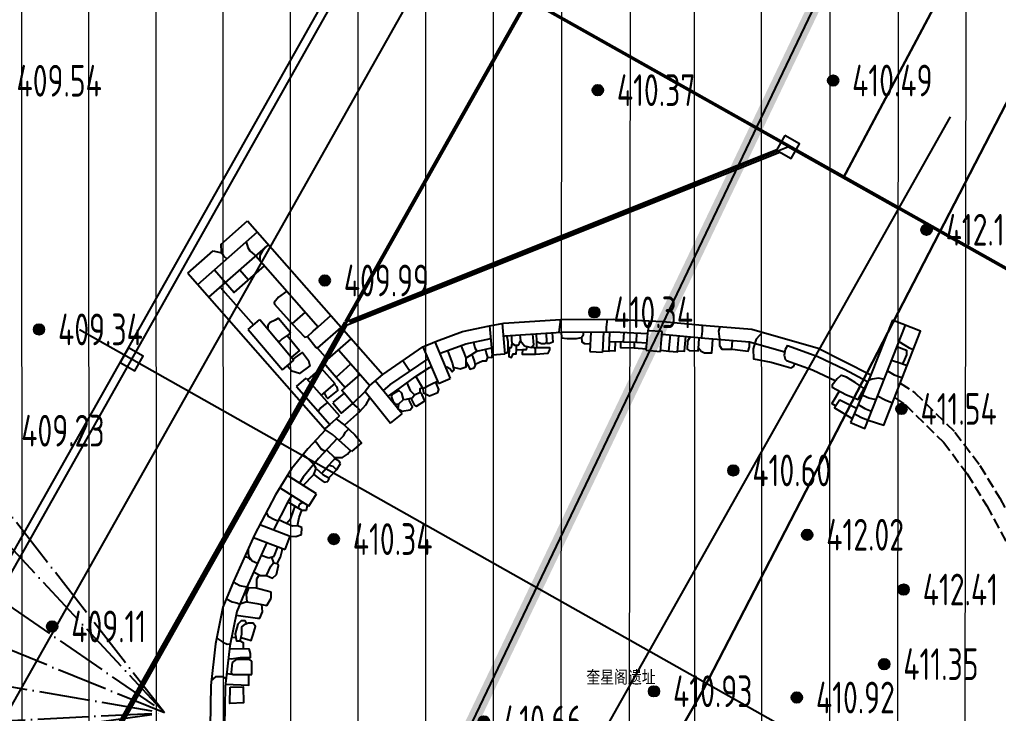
# Model space of a CAD drawing. Header units: millimetres. Extents: x 387826 to 388039216, y 3325062 to 3325368396.
# Drawn here: x 387602257 to 387625400, y 3324825455 to 3324841863 of the extents above; entities that cross this region are included whole.
import ezdxf
from ezdxf.enums import TextEntityAlignment as Align

# ---------------------------------------------------------------- set-up
doc = ezdxf.new("R2010")
doc.units = ezdxf.units.MM
doc.header["$LTSCALE"] = 1000
doc.header["$MEASUREMENT"] = 0
for name, pattern in [('000-Earth-MSCQ（不打印）$0$C2', [13.5, 10, -1.5, 0.5, -1.5]), ('000-古城墙保护(不打印)$0$DASH', [0.35, 0.25, -0.1]), ('ACAD_ISO04W100', [30, 24, -3, 0, -3]), ('DASH', [0.35, 0.25, -0.1])]:
    doc.linetypes.add(name, pattern=pattern)
for name, color, linetype in [('0 Plan-Green Hatch', 76, 'Continuous'), ('0-SITE', 7, 'Continuous'), ('0-非设计区域', 250, 'Continuous'), ('000-Earth-MSCQ（不打印）$0$0-SITE', 7, 'Continuous'), ('000-Earth-MSCQ（不打印）$0$GCD', 251, 'Continuous'), ('000-Earth-MSCQ（不打印）$0$RD-红线', 7, 'Continuous'), ('000-古城墙保护(不打印)$0$0-文物遗址', 8, 'Continuous'), ('000-古城墙保护(不打印)$0$PUB_TEXT', 2, 'Continuous'), ('0NT-Border', 21, 'DASH'), ('0NT-Center', 1, 'ACAD_ISO04W100')]:
    doc.layers.add(name, color=color, linetype=linetype)
for name, color, linetype, lineweight in [('000-Earth-MSCQ（不打印）$0$RD-中线', 1, '000-Earth-MSCQ（不打印）$0$C2', 0), ('000-古城墙保护(不打印)$0$0-中实线', 5, 'Continuous', 30), ('000-古城墙保护(不打印)$0$0-遗址公园', 8, 'Continuous', 5)]:
    doc.layers.add(name, color=color, linetype=linetype, lineweight=lineweight)
doc.styles.add('000-Earth-MSCQ（不打印）$0$HZ', font='gbenor.shx', dxfattribs={"width": 0.8, "bigfont": 'hztxt.shx'})
doc.styles.add('000-古城墙保护(不打印)$0$TITLE BLK_A1$0$A.10.15屋顶层平面图$0$Standard', font='AcadEref.ttf', dxfattribs={"width": 0.8})

# ---------------------------------------------------------------- blocks, each defined once
blk = doc.blocks.new('000-Earth-MSCQ（不打印）$0$gc200')
h = blk.add_hatch(color=256)
edge = h.paths.add_edge_path()
edge.add_arc((0, -5.551115123125783e-17), 0.2500000000000001, 0, 360)
blk.add_circle((0, -5.551115123125783e-17), 0.2500000000000001)
blk = doc.blocks.new('000-古城墙保护(不打印)')
at = {"layer": '000-古城墙保护(不打印)$0$0-遗址公园', "ltscale": 10}
h = blk.add_hatch(dxfattribs=at)
h.set_pattern_fill('ANSI31', color=256, scale=1000, angle=45)
h.set_pattern_definition([(90, (0, 0), (-1587.5, 3.410605131648481e-13), [])])
h.paths.add_polyline_path([(387757359.0947723, 3325075809.713597), (387738724.4244739, 3325053061.984234), (387736658.1743807, 3325052379.78923), (387732792.6573083, 3325048405.001884), (387731947.0142126, 3325045521.987648), (387727149.4825557, 3325038560.592924), (387719871.0797174, 3325030254.454775), (387713118.2314355, 3325024325.69877), (387708971.7085958, 3325021538.001345), (387707653.8317035, 3325021090.344965), (387703723.9723286, 3325018966.972815), (387699100.568572, 3325013213.602733), (387687666.4612417, 3324991573.488757), (387692670.727551, 3324988471.826824), (387679274.3591145, 3324966056.084505), (387674562.7421811, 3324955273.126987), (387666293.4541245, 3324933025.957672), (387659029.9602896, 3324926312.71594), (387654773.5217602, 3324915935.552797), (387653675.5063087, 3324913098.933503), (387637326.4545517, 3324880090.8987), (387635096.1587876, 3324877614.537973), (387623173.1089031, 3324853940.873659), (387618974.5280727, 3324854570.405108), (387618467.4666205, 3324854646.433447), (387616794.0523977, 3324854897.343677), (387614410.7432887, 3324846804.212917), (387608979.9761084, 3324853035.612696), (387591571.0079994, 3324839024.665925), (387597082.2925069, 3324832681.257929), (387596624.9883792, 3324831149.830627), (387596217.2465154, 3324828960.946196), (387596137.9493979, 3324826850.101176), (387592355.8457829, 3324826109.515459), (387589540.6215926, 3324824522.451866), (387587163.8655038, 3324822803.372842), (387586055.6074455, 3324821918.786967), (387585231.4443963, 3324821255.000857), (387584550.0445382, 3324820637.821306), (387583346.0658892, 3324819564.06669), (387582101.748941, 3324818264.712243), (387581660.7870961, 3324817834.250378), (387580072.9664811, 3324816151.399981), (387578832.7454951, 3324814781.869411), (387574234.0934268, 3324808493.876336), (387581064.1902614, 3324795503.282484), (387625164.6542816, 3324801283.597979), (387647357.6289114, 3324804778.450835), (387650612.9223155, 3324805405.261792), (387669114.9930122, 3324840920.415754), (387680400.2783, 3324864357.77844), (387687151.7701302, 3324878135.082248), (387696416.7806178, 3324893470.850236), (387704777.6824126, 3324910959.142838), (387717019.7699698, 3324940445.653564), (387740572.7504223, 3324978958.777964), (387755268.3394005, 3325000951.822409), (387771548.7019364, 3325023669.528487), (387793342.0856335, 3325051694.76609), (387797120.7662015, 3325056480.602365), (387804700.2713755, 3325067831.608256), (387805755.9865897, 3325069417.217034), (387833928.9732663, 3325110050.599823), (387835462.2759447, 3325113721.162718), (387834644.166247, 3325114126.806136), (387838641.1926514, 3325123620.01257), (387831833.5364649, 3325125881.193801), (387835204.3103971, 3325131614.601018), (387828520.3367395, 3325134527.940866), (387822745.7363685, 3325138082.078876), (387820720.6784263, 3325136746.002098), (387818437.9572816, 3325135239.926322), (387814960.6972696, 3325132945.727099), (387810414.9791779, 3325129946.589023), (387806089.169805, 3325135647.314827), (387803914.3516228, 3325131741.76694), (387790508.0000313, 3325108476.776886), (387782804.3222916, 3325111884.500767), (387777519.6903973, 3325113033.773239), (387770432.0206335, 3325107829.881072), (387767032.2047279, 3325098401.675082), (387768071.4313482, 3325098008.812484), (387766664.4412394, 3325095979.536411), (387763567.2492012, 3325091306.558766), (387765030.6402054, 3325091176.180011)])
at = {"layer": '000-古城墙保护(不打印)$0$0-中实线', "color": 6}
for points in [[(387621732.3398163, 3324838115.808904), (387632817.6335025, 3324858992.46334), (387643919.1853468, 3324882045.975648), (387651510.7811769, 3324897536.112022), (387660675.307933, 3324912704.235959), (387667734.1259209, 3324927467.530779), (387680774.0871244, 3324958872.398838), (387694408.9422631, 3324981165.774366)], [(387610979.4179704, 3324813001.520663), (387610979.4179703, 3324813001.520663), (387618415.8122669, 3324826015.207075), (387634911.6788427, 3324857947.64234), (387646023.9621421, 3324881023.439616), (387653566.7601138, 3324896414.00727), (387662737.161534, 3324911591.854309), (387669871.6986505, 3324926513.513295), (387682865.3516809, 3324957806.85479), (387696387.8629743, 3324979916.544939)]]:
    blk.add_lwpolyline(points, dxfattribs=at)
at = {"layer": '000-古城墙保护(不打印)$0$0-中实线', "color": 6, "lineweight": 5, "ltscale": 10}
blk.add_lwpolyline([(387610979.4179695, 3324813001.520662), (387610979.4179694, 3324813001.520662), (387618415.8122661, 3324826015.207074), (387634911.6788418, 3324857947.642339), (387639016.3512242, 3324866471.416008)], dxfattribs=at)
at = {"layer": '000-古城墙保护(不打印)$0$0-文物遗址'}
for p, q in [((387594100.4085586, 3324814668.470251), (387612030.4898793, 3324846460.95653)), ((387595450.5004416, 3324813907.055839), (387613380.5817623, 3324845699.542118)), ((387642717.4110801, 3324826284.208258, -26.81972031078621), (387609539.4129365, 3324844995.679879)), ((387594284.5364934, 3324815402.091288), (387610647.8461177, 3324844416.477078)), ((387597584.5166441, 3324812703.529832), (387615514.5979648, 3324844496.016111)), ((387609960.390816, 3324834729.074655), (387615479.756884, 3324844515.665515)), ((387638168.7476243, 3324828895.451244), (387614313.9229869, 3324842348.911249)), ((387606338.3382086, 3324807766.61703), (387624268.4195293, 3324839559.10331)), ((387609948.7057698, 3324834708.35547, -3.036786534515521), (387620162.6084046, 3324838788.59619, -0.07167558248397565)), ((387610054.8569481, 3324834707.687063, -3.010278459066035), (387620424.347865, 3324838850.082052)), ((387623040.3317676, 3324837381.535756), (387620424.347865, 3324838850.082052)), ((387610004.5476608, 3324834644.515969, -3.029191086833338), (387620233.3222701, 3324838730.697732, -0.05976277873952185)), ((387607012.8334648, 3324836544.670617), (387607647.5611331, 3324837102.866127)), ((387607647.5611336, 3324837102.866127), (387610842.025079, 3324833470.420841)), ((387606468.4897673, 3324835599.870805), (387607878.6957456, 3324836840.041488)), ((387606732.6436097, 3324835299.499789), (387608142.8495881, 3324836539.670472)), ((387606237.3551547, 3324835862.695444), (387606837.3741791, 3324836390.367298)), ((387607842.4785725, 3324836275.51663), (387609315.8570387, 3324834600.128596)), ((387606237.3551547, 3324835862.695444), (387609493.3509056, 3324832160.281949)), ((387607466.4297749, 3324835944.809838), (387607672.2998435, 3324835710.713673)), ((387607002.9775245, 3324835537.238246), (387607789.5524275, 3324834642.818918)), ((387603927.2638376, 3324824031.515439), (387609948.7057698, 3324834708.35547, -3.024438225880566)), ((387604013.8821722, 3324824022.246781), (387610004.5476608, 3324834644.515969)), ((387607661.638355, 3324834534.622537), (387607936.4983169, 3324834767.1134)), ((387607936.4983169, 3324834767.1134), (387608744.3557264, 3324833812.03218)), ((387608380.4949009, 3324834799.644208), (387608663.3628837, 3324834465.226408)), ((387622893.9280297, 3324834755.820353), (387622386.8740699, 3324833465.330667)), ((387628904.3752998, 3324820297.537587), (387603675.0776262, 3324834526.162394)), ((387607661.638355, 3324834534.622537), (387608469.4957644, 3324833579.541317)), ((387617453.6930558, 3324834486.238708), (387617113.6942345, 3324834501.261396)), ((387609797.7013118, 3324834052.220407), (387610541.6540629, 3324833206.266998)), ((387613730.8749539, 3324833951.852505), (387613432.0812971, 3324833924.975924)), ((387615740.5814626, 3324834014.752771), (387616040.2630751, 3324834000.934986)), ((387617073.0066964, 3324834041.321756), (387617411.6840913, 3324834011.361413)), ((387610541.6540629, 3324833206.266998), (387610842.0249531, 3324833470.420983)), ((387608803.6605904, 3324833187.768322), (387609028.9845425, 3324833385.831738)), ((387611011.660855, 3324833222.9866), (387610850.3482882, 3324833092.27336)), ((387612158.6625401, 3324833258.136726), (387612435.2134025, 3324833374.410631)), ((387622301.8972494, 3324833307.028441), (387622227.5468361, 3324833137.134748)), ((387609592.5090377, 3324832290.346404), (387609817.8329903, 3324832488.409819)), ((387609514.3292591, 3324831684.726552), (387609703.2996489, 3324831503.630435)), ((387609889.6836459, 3324831503.630435), (387610006.4760749, 3324831586.894225)), ((387610006.4760749, 3324831586.894225), (387610080.3869039, 3324831668.794591)), ((387609271.5431802, 3324831245.743684), (387609210.4481212, 3324831340.717354)), ((387609569.333451, 3324831323.569854), (387609660.8884861, 3324831425.067688)), ((387609660.8884861, 3324831425.067688), (387609707.6854932, 3324831476.946812)), ((387609703.2996489, 3324831503.630435), (387609889.6836459, 3324831503.630435)), ((387609709.6110994, 3324831475.86145), (387609703.2996489, 3324831503.630435)), ((387609810.0326421, 3324831419.259142), (387609709.6110994, 3324831475.86145)), ((387609758.3997242, 3324831221.106048), (387609845.1434585, 3324831361.464232)), ((387609845.1434585, 3324831361.464232), (387609810.0326421, 3324831419.259142)), ((387608958.4263646, 3324830845.577217), (387609211.7770244, 3324831101.561036)), ((387609211.7770244, 3324831101.561036), (387609271.5431802, 3324831245.743684)), ((387609211.7770244, 3324831101.561036), (387609349.2247807, 3324831001.387468)), ((387609271.5431802, 3324831245.743684), (387609427.9576899, 3324831101.389607)), ((387609395.7394258, 3324831131.123663), (387609569.333451, 3324831323.569854)), ((387609427.9576899, 3324831101.389607), (387609572.5269796, 3324831027.082043)), ((387609569.333451, 3324831323.569854), (387609659.4471323, 3324831305.177649)), ((387609572.5269796, 3324831027.082043), (387609758.3997242, 3324831221.106048)), ((387609659.4471323, 3324831305.177649), (387609723.5013296, 3324831239.85591)), ((387609723.5013296, 3324831239.85591), (387609750.2398211, 3324831212.588301)), ((387609349.2247807, 3324831001.387468), (387609460.0274221, 3324830920.633179)), ((387609460.0274221, 3324830920.633179), (387609546.6547152, 3324830938.415165)), ((387609546.6547152, 3324830938.415165), (387609588.1115748, 3324831019.071674)), ((387609588.1115748, 3324831019.071674), (387609572.5269796, 3324831027.082043)), ((387609097.5350553, 3324830357.249704), (387609278.0202467, 3324830645.390461)), ((387608600.2864434, 3324830456.586341), (387608798.1484224, 3324830337.938612)), ((387608849.0060269, 3324830307.441903), (387608875.9092314, 3324830403.116056)), ((387608875.9092314, 3324830403.116056), (387608954.1616923, 3324830447.055705)), ((387608670.6808936, 3324830063.03232), (387608732.8484966, 3324830245.970191)), ((387608732.8484966, 3324830245.970191), (387608769.865483, 3324830354.898447)), ((387608798.1484224, 3324830337.938612), (387608926.5628874, 3324830260.935013)), ((387608870.9947254, 3324830085.40315), (387608926.5628874, 3324830260.935013)), ((387608926.5628874, 3324830260.935013), (387609041.303066, 3324830260.935013)), ((387609041.303066, 3324830260.935013), (387609060.5566513, 3324830380.412184)), ((387608569.1144325, 3324829948.23058), (387608381.2761871, 3324830034.874729)), ((387608569.1144325, 3324829948.23058), (387608670.6808936, 3324830063.03232)), ((387608707.9519326, 3324829884.189005), (387608569.1144325, 3324829948.23058)), ((387608829.7020723, 3324829892.727142), (387608870.9947254, 3324830085.40315)), ((387607938.2134697, 3324829919.446967), (387608655.6241428, 3324829649.760855)), ((387608829.7020723, 3324829892.727142), (387608707.9519326, 3324829884.189005)), ((387608932.2262318, 3324829852.167602), (387608829.7020723, 3324829892.727142)), ((387608923.682552, 3324829687.794597), (387608932.2262318, 3324829852.167602)), ((387607783.8234937, 3324829614.254997), (387608535.9866449, 3324829331.504875)), ((387608535.9866449, 3324829331.504875), (387608655.6241428, 3324829649.760855)), ((387608655.6241428, 3324829649.760855), (387608789.1186921, 3324829636.560844)), ((387608789.1186921, 3324829636.560844), (387608923.682552, 3324829687.794597)), ((387608274.9425346, 3324829172.689544), (387608359.5732238, 3324829397.821493)), ((387608424.9015796, 3324829152.010801), (387608467.2527415, 3324829310.3986)), ((387608467.2527415, 3324829310.3986), (387608467.2527415, 3324829357.343045)), ((387607969.5449631, 3324829200.276282), (387608153.3004062, 3324829134.480673)), ((387608153.3004062, 3324829134.480673), (387608274.9425346, 3324829172.689544)), ((387608198.2258331, 3324828940.164376), (387608257.230909, 3324829016.341484)), ((387608214.1214702, 3324829153.585108), (387608257.230909, 3324829016.341484)), ((387608257.230909, 3324829016.341484), (387608347.0291588, 3324829003.181078)), ((387608347.0291588, 3324829003.181078), (387608424.9015796, 3324829152.010801)), ((387607788.0781133, 3324828799.703403), (387607950.6967384, 3324828719.048467)), ((387608097.4622547, 3324828719.048467), (387608198.2258331, 3324828940.164376)), ((387607950.6967384, 3324828719.048467), (387608097.4622547, 3324828719.048467)), ((387607666.321449, 3324828427.22623), (387607611.8010337, 3324828267.64953)), ((387607849.3571011, 3324828419.44164), (387607666.321449, 3324828427.22623)), ((387608205.6894018, 3324828322.139195), (387607849.3571011, 3324828419.44164)), ((387608205.6894018, 3324828183.968885), (387608205.6894018, 3324828322.139195)), ((387607611.8010337, 3324828267.64953), (387607629.3240387, 3324828096.397178)), ((387607629.3240387, 3324828096.397178), (387607862.9845044, 3324828053.584399)), ((387608105.7228519, 3324828009.108311), (387608205.6894018, 3324828183.968885)), ((387607862.9845044, 3324828053.584399), (387608105.7228519, 3324828009.108311)), ((387607375.3286783, 3324826732.674358), (387607286.2195002, 3324826655.490738)), ((387607696.1217181, 3324826726.737251), (387607375.3286783, 3324826732.674358)), ((387607749.5872251, 3324826689.135164), (387607696.1217181, 3324826726.737251)), ((387607286.2195002, 3324826655.490738), (387607256.5164406, 3324826425.91809)), ((387607749.5872251, 3324826378.420003), (387607749.5872251, 3324826689.135164)), ((387607256.5164406, 3324826425.91809), (387607294.1403162, 3324826378.420003)), ((387607294.1403162, 3324826378.420003), (387607749.5872251, 3324826378.420003))]:
    blk.add_line(p, q, dxfattribs=at)
at = {"layer": '000-古城墙保护(不打印)$0$0-文物遗址', "elevation": -20.09712112568839}
blk.add_lwpolyline([(387620351.3930088, 3324839123.337111), (387620154.8989669, 3324838774.926302), (387620503.3097754, 3324838578.432261), (387620699.8038173, 3324838926.843069)], close=True, dxfattribs=at)
at = {"layer": '000-古城墙保护(不打印)$0$0-文物遗址'}
for points in [[(387607012.8334648, 3324836544.670617), (387607024.793883, 3324836369.87146), (387607080.8465554, 3324836277.971758), (387607156.049257, 3324836204.527951), (387607156.049257, 3324836204.527951)], [(387607615.0900928, 3324836608.220032), (387607656.3956997, 3324836470.71876), (387607698.900665, 3324836394.438101), (387607763.0950009, 3324836335.525481), (387607842.4785725, 3324836275.51663)], [(387608073.1827967, 3324836478.40374), (387607989.5250761, 3324836375.07627), (387607938.4984476, 3324836282.705273), (387607938.4984476, 3324836206.691741), (387607938.4984476, 3324836166.331819)], [(387606837.3741786, 3324836390.367298), (387607002.9912049, 3324836355.198327), (387607040.991017, 3324836343.31587)], [(387607125.6471331, 3324835645.116993), (387607331.5172016, 3324835411.020828), (387608048.3486411, 3324836041.420464)], [(387606861.4932906, 3324835945.488009), (387607125.6471331, 3324835645.116993)], [(387608576.0046641, 3324835441.419442), (387608374.6816937, 3324835295.263147), (387608276.3208448, 3324835171.089634), (387608287.2430426, 3324835133.2285), (387608704.5038754, 3324834667.633748), (387608999.7696325, 3324834349.331808), (387609066.7450182, 3324834367.377318), (387609198.9012601, 3324834497.274736), (387609315.8570392, 3324834600.128596)], [(387608704.5038754, 3324834667.633748), (387609015.7652666, 3324834941.364861)], [(387609315.8570387, 3324834600.128596), (387609616.2280552, 3324834864.282439)], [(387608380.4949009, 3324834799.644208), (387608296.4646656, 3324834757.178998), (387608180.9886457, 3324834698.822463), (387608127.3702561, 3324834631.087326), (387608123.2879378, 3324834576.418152), (387608121.2202136, 3324834548.727813)], [(387609066.7450182, 3324834367.377318), (387609260.897063, 3324834117.715581), (387609303.3738419, 3324834093.13835), (387609862.2009994, 3324834584.585038)], [(387610842.025079, 3324833470.420841), (387611794.7802622, 3324834123.610005), (387612113.8451244, 3324834259.226151), (387612728.9360763, 3324834485.362824), (387613369.7552778, 3324834617.86982), (387613702.7067706, 3324834681.566071), (387615049.0546386, 3324834770.089886), (387616299.3446128, 3324834776.191021), (387617467.7333514, 3324834724.566312), (387618487.3799703, 3324834628.129644), (387619569.5614306, 3324834540.842829), (387621139.9171702, 3324834089.232998), (387622386.8740699, 3324833465.330667)], [(387613369.7552778, 3324834617.86982), (387613432.0812971, 3324833924.975924)], [(387613665.8708736, 3324834674.519073), (387613730.8749539, 3324833951.852505)], [(387615049.0546386, 3324834770.089886), (387615025.4110033, 3324834593.112554), (387615008.5330583, 3324834466.777767)], [(387616153.1102445, 3324834775.47743), (387616124.2153751, 3324834591.695492), (387616124.642678, 3324834504.129368), (387616124.7831852, 3324834475.335629)], [(387617153.0279562, 3324834738.471423), (387617118.3821699, 3324834592.391074), (387617115.0156614, 3324834516.199051)], [(387618399.1732337, 3324834636.472107), (387618394.544409, 3324834496.500757), (387618382.1447317, 3324834367.265706), (387618379.2425968, 3324834337.01834)], [(387618810.9793608, 3324834602.028698), (387618782.9812166, 3324834493.563037), (387618806.5883796, 3324834301.408587)], [(387621900.1750738, 3324832335.98714), (387622239.3162014, 3324832189.831748), (387623200.2440464, 3324834635.463909)], [(387622318.1850707, 3324832390.558831), (387622689.0451238, 3324832272.860674), (387623561.5674192, 3324834493.494198), (387622893.9280297, 3324834755.820353)], [(387608663.3628837, 3324834465.226408), (387608632.7321183, 3324834421.30948), (387608562.4386165, 3324834378.400749), (387608465.1738626, 3324834313.506306), (387608408.6227166, 3324834259.08173), (387608370.8396246, 3324834253.617799)], [(387608585.2436563, 3324834392.321457), (387608875.8719808, 3324834036.478602), (387608688.5381734, 3324833878.021917)], [(387613692.8805506, 3324834374.245761), (387613740.8782856, 3324834383.428107), (387615059.6377766, 3324834470.137958), (387616293.4518091, 3324834476.158694), (387617111.6491525, 3324834440.007028)], [(387613780.849219, 3324834366.343198), (387613797.6809523, 3324834250.996339), (387613804.5612609, 3324834141.938078), (387613804.5612609, 3324834011.266232), (387613779.0022284, 3324833974.913479), (387613729.2035362, 3324833970.434071)], [(387613888.4060432, 3324834393.128216), (387613884.8171269, 3324834268.953188), (387613903.5318543, 3324834200.364437), (387613965.9226801, 3324834159.835729), (387614047.0282337, 3324834159.835729), (387614075.4747636, 3324834207.9554), (387614097.6170442, 3324834263.648765)], [(387614081.1111733, 3324834405.798784), (387614097.6170442, 3324834263.648765), (387614198.4418284, 3324834145.679911), (387614350.9031317, 3324834108.815337), (387614412.3830635, 3324834175.171816), (387614395.8583772, 3324834426.49375)], [(387614438.9718024, 3324834084.511309), (387614482.713566, 3324834112.779946), (387614489.0889642, 3324834259.552976), (387614477.7583591, 3324834431.878762)], [(387614706.9242193, 3324834446.946663), (387614716.5063869, 3324834235.176799), (387614676.4018566, 3324834195.095779), (387614594.450216, 3324834195.095779), (387614536.6858661, 3324834214.797748), (387614511.5696799, 3324834239.901572), (387614489.0889642, 3324834259.552976)], [(387614852.0938455, 3324834456.491722), (387614865.1548974, 3324834237.590367), (387614782.1627495, 3324834205.82549), (387614722.155369, 3324834199.974714), (387614716.5063869, 3324834235.176799)], [(387615059.6377766, 3324834470.137958), (387615068.2309715, 3324834339.445108), (387615206.5456592, 3324834319.310065), (387615424.0440604, 3324834319.310065), (387615541.4917571, 3324834344.307825), (387615587.2164666, 3324834412.857111), (387615587.2164666, 3324834472.712423)], [(387615541.4917571, 3324834344.307825), (387615552.3144719, 3324834243.278347), (387615616.6891024, 3324834203.960741), (387615749.0241649, 3324834197.859006)], [(387615761.7364332, 3324834473.564042), (387615740.5814626, 3324834014.752771)], [(387616062.1227447, 3324834475.02986), (387616040.2630751, 3324834000.934986)], [(387616041.408107, 3324834025.768572), (387616193.48651, 3324834023.290908), (387616216.3996975, 3324834475.782697)], [(387616204.9431035, 3324834249.536802), (387616539.5001475, 3324834242.868892), (387616549.3084461, 3324834464.853788)], [(387616544.882024, 3324834242.761628), (387616839.0618593, 3324834236.898458), (387616848.5497581, 3324834451.631951)], [(387617073.0066964, 3324834041.321756), (387617115.0156614, 3324834516.199051)], [(387617411.6840913, 3324834011.361413), (387617453.6930558, 3324834486.238708)], [(387617414.4782936, 3324834042.947604), (387617607.1613118, 3324834022.22287), (387617643.5153529, 3324834406.602334)], [(387617448.2816588, 3324834425.067248), (387618461.1954057, 3324834329.267365), (387619515.5082251, 3324834244.228384), (387620346.7679555, 3324834005.171044)], [(387617607.1613118, 3324834022.22287), (387617811.1223194, 3324834007.185243), (387617847.0777113, 3324834387.349707)], [(387617812.9926111, 3324834026.96026), (387617977.7834842, 3324834020.139827), (387618011.046931, 3324834371.841741)], [(387618113.7964169, 3324834362.123847), (387618051.5550825, 3324834255.254925), (387618043.9186961, 3324834068.469158), (387618084.2968547, 3324834038.203973), (387618304.6899545, 3324834026.433357), (387618312.9999124, 3324834182.02907), (387618328.1159016, 3324834341.853827)], [(387619820.6116702, 3324834468.644694), (387619670.5050275, 3324834309.042842), (387619641.4494559, 3324834208.009649)], [(387609303.3738419, 3324834093.13835), (387609538.1141827, 3324833823.932942), (387610098.0723283, 3324834316.374249)], [(387611794.7802622, 3324834123.610005), (387612158.6625401, 3324833258.136726)], [(387612071.331124, 3324834239.88391), (387612435.2134025, 3324833374.410631)], [(387612187.1521994, 3324833964.410076), (387612224.3490464, 3324833980.22032), (387612811.5239512, 3324834196.093727), (387613396.8080584, 3324834317.117314)], [(387612507.6482846, 3324833645.243112), (387612507.6482846, 3324833645.243112), (387612671.6685778, 3324833600.470002), (387612816.2666709, 3324833653.858329), (387612813.4691827, 3324833863.606911), (387612756.8821542, 3324834002.636832), (387612695.5036103, 3324834153.439134)], [(387612986.2993085, 3324834232.233339), (387613017.6174089, 3324834100.05274), (387613069.7075741, 3324834019.595942), (387613278.0682341, 3324834066.923833), (387613416.4849531, 3324834098.364372)], [(387613804.5612609, 3324834121.20137), (387613852.7810275, 3324834098.284188), (387613891.362601, 3324834118.058922), (387613903.5318543, 3324834200.364437)], [(387613828.6711442, 3324834109.742779), (387613825.393006, 3324833898.986591), (387613890.4265043, 3324833870.450493), (387613912.3222391, 3324833920.350666), (387613927.4597475, 3324833954.848905), (387613996.7022507, 3324833954.848905), (387614009.3935577, 3324834052.758148), (387614006.4754569, 3324834159.835729)], [(387614009.3935577, 3324834052.758148), (387614148.7747132, 3324834058.61139), (387614240.6520702, 3324834062.469734), (387614257.3291094, 3324834131.441186)], [(387614148.7747132, 3324834058.61139), (387614139.7953884, 3324833951.958064), (387614454.6658189, 3324833951.958064), (387614454.6658189, 3324834060.227013), (387614423.277786, 3324834108.795605), (387614350.9031317, 3324834108.815337)], [(387616338.3160288, 3324834246.878605), (387616332.9432732, 3324834023.284742), (387616193.8428766, 3324834030.32848)], [(387616785.2900297, 3324834088.880791), (387616468.878874, 3324834097.011422), (387616468.878874, 3324834244.276413)], [(387616791.5502874, 3324834237.84539), (387616785.8555209, 3324834102.336812), (387617076.1326467, 3324834076.658091)], [(387616844.2679307, 3324834236.794698), (387617088.3883716, 3324834215.199125)], [(387618308.8449332, 3324834104.231214), (387618370.0546862, 3324834021.448358), (387618451.4950745, 3324833980.753154), (387618626.2426731, 3324833980.753154), (387618638.1202962, 3324834177.446021), (387618649.1431929, 3324834314.107833)], [(387618806.5883796, 3324834301.408587), (387618803.4277222, 3324834157.31363), (387618860.5548059, 3324834064.876554), (387619097.217981, 3324834064.876554), (387619114.2943732, 3324834276.589573)], [(387619114.2943732, 3324834064.876554), (387619290.593898, 3324834046.274689), (387619481.6043712, 3324834022.812388), (387619516.8195984, 3324834120.928811)], [(387619516.8195984, 3324834120.928811), (387619514.8033912, 3324834188.217664), (387619515.5082251, 3324834244.228384)], [(387619641.4494559, 3324834208.009649), (387619602.787841, 3324834073.573936), (387619610.4508421, 3324833840.571332), (387620029.7788312, 3324833758.681438), (387620328.9624459, 3324833677.115903), (387620493.2545668, 3324833631.30127), (387620562.5185005, 3324833668.300274), (387620584.7741258, 3324833731.394158)], [(387620410.7736718, 3324834153.302938), (387620358.1902563, 3324834060.346643), (387620331.1118671, 3324833929.544068), (387620358.1902563, 3324833834.824153), (387620392.2969982, 3324833799.288199)], [(387620410.7736718, 3324834153.302938), (387621133.6777274, 3324833898.307043), (387621763.9982483, 3324833596.155918), (387622301.8972494, 3324833307.028441)], [(387623002.0875861, 3324834131.141119), (387623228.3230669, 3324834044.709631), (387623228.3230669, 3324833937.073365), (387623178.7819645, 3324833822.979539), (387623136.0177891, 3324833724.493068)], [(387623048.5223905, 3324834249.321117), (387623185.0826136, 3324834164.254643), (387623293.2055809, 3324834096.902384), (387623390.6902124, 3324834058.599119)], [(387608727.7338077, 3324833831.683275), (387608945.9112412, 3324833991.693759), (387609087.8094656, 3324833798.212748), (387609117.2024834, 3324833671.393391), (387608872.2368528, 3324833492.836202), (387608693.5756518, 3324833546.219596), (387608583.6890365, 3324833676.131931)], [(387612376.1830871, 3324834036.04173), (387612491.8552582, 3324833718.214396), (387612523.4413111, 3324833572.271828), (387612486.8327405, 3324833529.829038), (387612428.2583076, 3324833605.932288), (387612362.3607203, 3324833641.056674), (387612329.0009901, 3324833627.030806)], [(387612813.4691827, 3324833863.606911), (387612937.1131174, 3324833932.039034), (387613070.4882528, 3324834018.390131)], [(387612814.8679268, 3324833758.73262), (387612869.6961738, 3324833664.224217), (387612902.4595482, 3324833597.248621), (387613002.2366254, 3324833629.992739), (387613034.9963991, 3324833682.084869), (387613014.150252, 3324833796.688047), (387612981.3868777, 3324833878.547109), (387612943.9068753, 3324833936.437518)], [(387613028.8092758, 3324833716.099018), (387613198.1292006, 3324833791.705515), (387613293.8378584, 3324833794.695035), (387613328.2358014, 3324833878.392946), (387613290.8495504, 3324834000.952144), (387613271.2009508, 3324834065.36397)], [(387613328.2358014, 3324833878.392946), (387613421.3521916, 3324833873.464679), (387613433.7698709, 3324833881.191304), (387613432.0812971, 3324833924.975924)], [(387614454.6658189, 3324833951.958064), (387614754.6883199, 3324833970.918819), (387614790.6272218, 3324834049.286408), (387614790.6272218, 3324834096.632799), (387614557.0243613, 3324834096.632799), (387614460.8426844, 3324834098.645628)], [(387608469.4957644, 3324833579.541317), (387608744.3557264, 3324833812.03218)], [(387609538.1141827, 3324833823.932942), (387609446.5131389, 3324833743.376676), (387609740.2244737, 3324833409.395647), (387610091.4126465, 3324833718.239377)], [(387610967.5554664, 3324832947.628558), (387611253.5293157, 3324833154.862642), (387611610.3936202, 3324833413.468272), (387611949.7618248, 3324833631.991919), (387611993.7090442, 3324833650.469225)], [(387611011.660855, 3324833222.9866), (387611913.4912149, 3324833841.262763)], [(387611318.4026701, 3324833797.015423), (387611415.0527522, 3324833661.666353), (387611456.9214641, 3324833585.523638), (387611479.7934143, 3324833543.928559)], [(387620392.2969982, 3324833799.288199), (387621003.2634384, 3324833583.77698), (387621552.1483671, 3324833320.662908)], [(387622875.5236031, 3324833809.026457), (387623096.1606547, 3324833740.153571), (387623242.9119827, 3324833682.492636)], [(387609069.5599391, 3324833339.67173), (387609390.5858409, 3324833620.704756), (387609707.1942279, 3324833259.040883), (387609386.9030115, 3324832978.651017)], [(387609740.2244737, 3324833409.395647), (387609958.5826966, 3324833161.099121), (387610309.7708694, 3324833469.942852)], [(387611628.0992472, 3324833424.869158), (387611787.3166935, 3324833135.782256), (387611985.4490058, 3324833244.90557), (387612137.3700415, 3324833308.779723)], [(387621668.7468373, 3324833439.138316), (387621588.1057317, 3324833365.726127), (387621466.9712555, 3324833213.915517), (387621466.9712555, 3324833167.79626), (387621789.9965259, 3324832998.68985), (387622082.2566273, 3324832881.468376), (387622226.9303276, 3324833136.049882), (387622016.4922535, 3324833280.029036), (387621806.05778, 3324833404.408585), (387621687.6415831, 3324833446.62198), (387621668.7468373, 3324833439.138316)], [(387622386.8740699, 3324833465.330667), (387621900.1750738, 3324832335.98714)], [(387622777.5591304, 3324833559.699657), (387622932.3617842, 3324833462.054265), (387623095.3757741, 3324833408.462442), (387623135.2411529, 3324833408.462442)], [(387608803.6605904, 3324833187.768322), (387609592.5090377, 3324832290.346404)], [(387609028.9845425, 3324833385.831738), (387609817.8329903, 3324832488.409819)], [(387609454.8072936, 3324833038.095896), (387609503.5834791, 3324832937.981886), (387609542.9031288, 3324832904.825846), (387609783.7319333, 3324833095.165984), (387609764.0703079, 3324833167.618665), (387609694.0842897, 3324833247.56416)], [(387610541.653937, 3324833206.26714), (387610426.0044543, 3324833065.761353), (387611029.7230651, 3324832320.715185)], [(387611298.8441698, 3324832538.786798), (387610667.9666812, 3324833317.349605)], [(387611412.9431502, 3324833270.383625), (387611494.0772912, 3324833088.798455), (387611594.6068451, 3324832992.571448), (387611731.9501907, 3324833052.005414), (387611731.9501907, 3324833138.326554), (387611773.3556234, 3324833161.131002)], [(387611787.3166935, 3324833135.782256), (387611804.2312357, 3324833038.867067), (387611945.3585712, 3324832962.56279), (387612142.0144259, 3324833043.491943), (387612169.7804858, 3324833117.485016), (387612096.5651271, 3324833291.623578)], [(387622695.694101, 3324833351.347127), (387622574.1788933, 3324833379.473723), (387622415.6725675, 3324833361.456442), (387622327.4440476, 3324833327.428368), (387622327.4440476, 3324833327.428368)], [(387609661.3553287, 3324832802.085781), (387609867.282138, 3324832556.343336), (387610138.4197366, 3324832783.55073), (387609931.142749, 3324833030.904408), (387609660.0051505, 3324832803.697014)], [(387609931.142749, 3324833030.904408), (387609877.4856564, 3324833094.936018), (387609956.0259907, 3324833164.006367)], [(387610138.4197366, 3324832783.55073), (387610426.0044543, 3324833065.761353)], [(387611045.514291, 3324832957.841718), (387611080.4702913, 3324832845.53741), (387611146.6451074, 3324832768.796545), (387611213.4355866, 3324832765.783592), (387611335.2901365, 3324832876.590673), (387611291.3440101, 3324833031.319271), (387611223.4230148, 3324833088.220038), (387611089.5792295, 3324833013.351322), (387611045.514291, 3324832957.841718)], [(387611223.4230148, 3324833088.220038), (387611202.1242458, 3324833117.611395)], [(387611335.2901365, 3324832876.590673), (387611403.4019524, 3324832889.746286), (387611535.0182688, 3324832915.16762), (387611594.6068451, 3324832992.571448)], [(387611503.9091908, 3324832909.158987), (387611583.6113126, 3324832754.707324), (387611643.5106818, 3324832717.866184), (387611834.7335774, 3324832846.810176), (387611774.8342077, 3324832989.568362), (387611731.9501907, 3324833052.005414)], [(387621637.0457813, 3324833078.760834), (387621547.3819377, 3324832923.903766), (387621464.6456119, 3324832781.011108), (387621555.4491174, 3324832728.43494)], [(387622507.5621788, 3324832872.537523), (387622336.7380378, 3324832909.504987), (387622209.6953527, 3324832965.705239), (387622171.5567738, 3324832965.705239)], [(387622544.9658014, 3324832967.732499), (387622719.3350431, 3324832868.823349), (387622895.9430873, 3324832799.431235)], [(387609534.3154785, 3324832810.949376), (387609445.300676, 3324832734.710597), (387609379.1992285, 3324832678.096488), (387609336.2166411, 3324832635.803628), (387609309.4941666, 3324832612.314139)], [(387610534.8386809, 3324832931.44957), (387610432.6591699, 3324832744.824891), (387610290.2969071, 3324832585.192692), (387609936.1248285, 3324832269.396335)], [(387610314.0270292, 3324832611.801509), (387610240.3597638, 3324832699.200187), (387610138.4197366, 3324832783.55073)], [(387611213.4355866, 3324832765.783592), (387611199.2583644, 3324832661.685151), (387611297.954291, 3324832602.442861), (387611490.7181455, 3324832636.691604), (387611544.9757335, 3324832708.044182), (387611470.7288863, 3324832862.165995), (387611463.1720521, 3324832901.290719)], [(387621648.8115842, 3324832871.794369), (387621522.4097654, 3324832677.702532), (387621940.5633594, 3324832429.704713)], [(387621648.8115842, 3324832871.794369), (387622046.1447398, 3324832674.697305)], [(387622083.7142493, 3324832761.874151), (387622245.1013996, 3324832661.808994), (387622400.7362215, 3324832600.657592)], [(387611029.7230651, 3324832320.715185), (387611298.8441698, 3324832538.786798)], [(387621992.1717708, 3324832549.457633), (387622146.2316162, 3324832458.122083), (387622318.1850707, 3324832390.558831)], [(387609592.5090377, 3324832290.346404), (387609472.095452, 3324832184.451661)], [(387609745.7484872, 3324832425.046369), (387609936.1248285, 3324832269.396335), (387610185.5693209, 3324832039.485763), (387610339.4230811, 3324831853.093466), (387610106.2603523, 3324831645.445148)], [(387609493.3509056, 3324832160.281949), (387609071.1321384, 3324831708.403884), (387608687.487425, 3324831236.296605), (387608304.868817, 3324830625.454165), (387607811.880841, 3324829676.189243), (387607314.694833, 3324828578.692749), (387607065.4663641, 3324827967.840442), (387606890.754769, 3324827104.292344), (387606775.9749476, 3324826116.153803), (387606746.3078915, 3324824169.126901), (387607042.2295706, 3324822493.274324), (387607554.346316, 3324820982.672861), (387608197.2969372, 3324819734.568225), (387608338.678169, 3324819510.638692), (387602270.8753039, 3324808414.020171)], [(387610106.2603523, 3324831645.445148), (387609653.8557565, 3324832053.716813), (387609493.3509056, 3324832160.281949)], [(387609809.4457738, 3324831913.304898), (387609917.2300827, 3324832015.570841), (387609966.3427412, 3324832106.52179), (387610033.630388, 3324832179.526406)], [(387609765.2072918, 3324831953.227832), (387609327.585057, 3324831484.864264), (387608964.5324475, 3324831038.097312), (387608876.202521, 3324830897.08047)], [(387609478.431401, 3324831646.307002), (387609379.0358512, 3324831711.574698), (387609306.4595758, 3324831811.236446), (387609245.4695932, 3324831894.987897)], [(387609210.4481212, 3324831340.717354), (387609121.3285086, 3324831433.162134), (387609051.0839335, 3324831506.027624), (387608964.1102249, 3324831576.704365)], [(387609278.0202467, 3324830645.390461), (387608588.0617649, 3324831077.565661)], [(387609097.5350553, 3324830357.249704), (387608407.5765726, 3324830789.424905)], [(387608695.7173292, 3324830608.939713), (387608600.2864434, 3324830456.586341), (387608258.7524931, 3324829798.951237)], [(387608362.6618254, 3324829999.03215), (387608264.4078495, 3324830037.107118), (387608152.0942819, 3324830103.226803), (387608113.63152, 3324830175.496956), (387608092.1507971, 3324830215.858466)], [(387608102.769427, 3324829494.358135), (387607627.0617287, 3324828444.273212), (387607392.3660991, 3324827869.040507), (387607226.8356678, 3324827050.872201), (387607115.6752211, 3324826093.89283), (387607086.7620537, 3324824196.343051), (387607372.5454432, 3324822577.905251), (387607868.2071025, 3324821115.841701), (387607946.9306771, 3324820963.02241)], [(387607879.8674933, 3324829002.320775), (387607758.2389161, 3324829054.760155), (387607694.6275646, 3324829141.596815), (387607668.2512481, 3324829223.781467), (387607672.9065272, 3324829298.213595), (387607665.8048679, 3324829353.738761)], [(387607578.4480097, 3324829160.905808), (387607625.8280784, 3324829157.463221), (387607661.3493373, 3324829141.547483), (387607696.2621328, 3324829114.614675), (387607726.4332401, 3324829098.178485)], [(387608097.4622547, 3324828719.048467), (387608240.6165993, 3324828653.036079), (387608331.7599866, 3324828741.905218), (387608378.445995, 3324828950.747324), (387608347.0291588, 3324829003.181078)], [(387607627.0617287, 3324828444.273212), (387607464.1966311, 3324828470.32267), (387607377.6365158, 3324828518.668034), (387607314.694833, 3324828578.692749)], [(387607917.989021, 3324828735.27071), (387607860.7018692, 3324828629.720541), (387607860.7018692, 3324828462.036126), (387607849.0906097, 3324828419.51441)], [(387607666.321449, 3324828427.22623), (387607627.3392736, 3324828444.88587)], [(387607146.8122508, 3324828167.217034), (387607282.8315517, 3324828097.822873), (387607394.4502479, 3324828069.887393), (387607462.9149014, 3324828041.953732)], [(387607629.3240387, 3324828096.397178), (387607462.9149014, 3324828041.953732)], [(387607373.8165504, 3324827777.355535), (387607373.8165504, 3324827777.355535), (387607883.1573822, 3324827704.998291), (387607937.0225298, 3324827707.681952), (387607999.0605199, 3324827858.462756), (387607993.4223391, 3324827952.878045), (387607984.3536784, 3324828031.346355)], [(387607507.0554454, 3324827649.958575), (387607420.9201738, 3324827565.343088), (387607355.0801923, 3324827333.90939), (387607382.3241989, 3324827172.814498), (387607468.592684, 3324827172.814498), (387607514.0005605, 3324827327.102807), (387607514.0005605, 3324827501.8121), (387607582.1087758, 3324827560.804543)], [(387607507.0554454, 3324827649.958575), (387607582.1087758, 3324827649.958575), (387607624.1071011, 3324827576.687599)], [(387607491.2966225, 3324827249.958652), (387607629.436609, 3324827209.303313), (387607734.0245487, 3324827178.522521), (387607777.2152912, 3324827325.277381), (387607832.0557539, 3324827511.616025), (387607781.8897521, 3324827592.570654), (387607666.105427, 3324827592.570654), (387607582.1087758, 3324827560.804543)], [(387606917.0911419, 3324827234.465301), (387607061.1315176, 3324827140.736362), (387607165.3298494, 3324827092.999015), (387607237.479356, 3324827103.480826)], [(387607368.7021953, 3324827253.361945), (387607265.6030156, 3324827242.487816)], [(387607468.592684, 3324827172.814498), (387607543.1887671, 3324827134.25907), (387607543.1887671, 3324827033.370189), (387607543.1887671, 3324826985.772637)], [(387607219.9972832, 3324826992.000604), (387607219.9972832, 3324826992.000604), (387607679.5960161, 3324826983.144042), (387607709.5799047, 3324826876.113326), (387607709.5799047, 3324826767.655682), (387607472.5494916, 3324826767.655682), (387607262.6514727, 3324826740.541579), (387607191.7451116, 3324826748.777893)], [(387606788.4521262, 3324826223.569733), (387606900.9654209, 3324826324.545755), (387607052.3106086, 3324826324.545755), (387607136.2875521, 3324826271.344215)], [(387607121.6993296, 3324826145.754327), (387607121.6993296, 3324826145.754327), (387607677.601411, 3324826122.106943), (387607677.601411, 3324826378.420003)], [(387607294.1403162, 3324826378.420003), (387607150.6611268, 3324826395.086205)], [(387607238.0105349, 3324826077.848736), (387607544.6181142, 3324826081.541236), (387607549.1563408, 3324825704.708629), (387607224.3867318, 3324825693.688087), (387607238.0105349, 3324826077.848736)]]:
    blk.add_lwpolyline(points, dxfattribs=at)
blk.add_lwpolyline([(387604831.0414795, 3324834102.486956), (387604634.5474377, 3324833754.076147), (387604982.9582462, 3324833557.582105), (387605179.4522881, 3324833905.992914)], close=True, dxfattribs=at)
at = {"layer": '000-古城墙保护(不打印)$0$0-文物遗址', "linetype": '000-古城墙保护(不打印)$0$DASH'}
for points in [[(387623078.6179911, 3324833264.352323), (387623422.9381596, 3324833038.292535), (387624372.7165105, 3324832109.458566), (387624962.0219905, 3324831320.118265), (387625434.7122442, 3324830544.091932), (387625974.5447661, 3324829550.10798), (387626384.2289512, 3324828677.324337), (387626608.1404282, 3324828070.042237), (387626929.244249, 3324827024.471875), (387627009.2126338, 3324826621.162389), (387627070.6248395, 3324826275.125874)], [(387622944.1062629, 3324832922.010064), (387623196.1858112, 3324832756.509886), (387624100.9939143, 3324831871.654488), (387624663.3963596, 3324831118.349231), (387625122.6160638, 3324830364.437805), (387625653.1489193, 3324829387.577163), (387626051.7922236, 3324828538.31481), (387626266.9255177, 3324827954.840479), (387626579.7007934, 3324826936.389321), (387626655.3836939, 3324826554.693082), (387626734.8821313, 3324826106.746917)]]:
    blk.add_lwpolyline(points, dxfattribs=at)
at = {"layer": '000-古城墙保护(不打印)$0$PUB_TEXT', "style": '000-古城墙保护(不打印)$0$TITLE BLK_A1$0$A.10.15屋顶层平面图$0$Standard', "width": 0.8}
blk.add_text('奎星阁遗址', height=300, dxfattribs=at).set_placement((387615657.7943713, 3324826165.214921))
blk = doc.blocks.new('000-Earth-MSCQ（不打印）')
at = {"layer": '000-Earth-MSCQ（不打印）$0$RD-中线', "ltscale": 0.5, "flags": 128}
blk.add_lwpolyline([(388022314.3459875, 3325363333.779095), (388017166.2970958, 3325347163.926417), (388004392.3040231, 3325306887.003822), (387971319.8737001, 3325199118.280211), (387960067.1341603, 3325162232.392481, -0.0428905117551713), (387909014.310333, 3325035088.251616), (387880969.7378284, 3324979543.06834, -0.0950112548386871), (387811951.8830091, 3324890063.610587), (387779398.7794849, 3324861261.881447, -0.1527070841718279), (387615965.5118984, 3324788030.088953), (387599393.6918636, 3324786062.352727), (387481723.6987208, 3324770663.938607)], format="xyb", dxfattribs=at)
blk.add_lwpolyline([(388022314.3459875, 3325363333.779095), (388017166.2970958, 3325347163.926417), (388004392.3040231, 3325306887.003822), (387971319.8737001, 3325199118.280211), (387960067.1341603, 3325162232.392481, -0.0428905117551713), (387909014.310333, 3325035088.251616), (387880969.7378284, 3324979543.06834, -0.0950112548386871), (387811951.8830091, 3324890063.610587), (387779398.7794849, 3324861261.881447, -0.1527070841718279), (387615965.5118984, 3324788030.088953), (387599393.6918636, 3324786062.352727), (387481723.6987208, 3324770663.938607)], format="xyb", dxfattribs=at)
at = {"layer": '000-Earth-MSCQ（不打印）$0$RD-红线', "color": 1, "ltscale": 10, "flags": 128}
blk.add_lwpolyline([(387571822.2941163, 3324797583.718238), (387597535.9452176, 3324800948.631079), (387614196.6637662, 3324802926.922411, 0.1527070841718279), (387769458.2730312, 3324872497.12078), (387802011.3783422, 3324901298.849698, 0.0950112548386871), (387867578.3446714, 3324986304.335682), (387895622.9192556, 3325041849.520492, 0.01135382569053262), (387910963.9022235, 3325074029.799072, 0.07741333500353033), (387912184.8667709, 3325078482.566115), (387913838.7507268, 3325093042.437554, -0.06613138812589682), (387914797.6756657, 3325096874.897092), (387924953.385705, 3325122506.049941)], format="xyb", dxfattribs=at)
at = {"layer": '000-Earth-MSCQ（不打印）$0$0-SITE', "ltscale": 10}
blk.add_blockref('000-古城墙保护(不打印)', (0, 0), dxfattribs=at)
at = {"layer": '000-Earth-MSCQ（不打印）$0$GCD', "linetype": 'Continuous'}
ref = blk.add_blockref('000-Earth-MSCQ（不打印）$0$gc200', (387601733.6, 3324840416.1), dxfattribs=dict(at, xscale=500, yscale=500, zscale=500))
ref.add_attrib('height', '409.54', dxfattribs={"linetype": 'Continuous', "height": 750, "style": '000-Earth-MSCQ（不打印）$0$HZ', "width": 0.8}).set_placement((387602183.6, 3324840416.1), align=Align.MIDDLE_LEFT)
ref = blk.add_blockref('000-Earth-MSCQ（不打印）$0$gc200', (387621490.7, 3324840420.8), dxfattribs=dict(at, xscale=500, yscale=500, zscale=500))
ref.add_attrib('height', '410.49', dxfattribs={"linetype": 'Continuous', "height": 750, "style": '000-Earth-MSCQ（不打印）$0$HZ', "width": 0.8}).set_placement((387621940.7, 3324840420.8), align=Align.MIDDLE_LEFT)
ref = blk.add_blockref('000-Earth-MSCQ（不打印）$0$gc200', (387615928.7, 3324840193.2), dxfattribs=dict(at, xscale=500, yscale=500, zscale=500))
ref.add_attrib('height', '410.37', dxfattribs={"linetype": 'Continuous', "height": 750, "style": '000-Earth-MSCQ（不打印）$0$HZ', "width": 0.8}).set_placement((387616378.7, 3324840193.2), align=Align.MIDDLE_LEFT)
ref = blk.add_blockref('000-Earth-MSCQ（不打印）$0$gc200', (387623701.5, 3324836892.4), dxfattribs=dict(at, xscale=500, yscale=500, zscale=500))
ref.add_attrib('height', '412.18', dxfattribs={"linetype": 'Continuous', "height": 750, "style": '000-Earth-MSCQ（不打印）$0$HZ', "width": 0.8}).set_placement((387624151.5000001, 3324836892.4), align=Align.MIDDLE_LEFT)
ref = blk.add_blockref('000-Earth-MSCQ（不打印）$0$gc200', (387609472.7, 3324835692.7), dxfattribs=dict(at, xscale=500, yscale=500, zscale=500))
ref.add_attrib('height', '409.99', dxfattribs={"linetype": 'Continuous', "height": 750, "style": '000-Earth-MSCQ（不打印）$0$HZ', "width": 0.8}).set_placement((387609922.7, 3324835692.7), align=Align.MIDDLE_LEFT)
ref = blk.add_blockref('000-Earth-MSCQ（不打印）$0$gc200', (387615845.9, 3324834939.9), dxfattribs=dict(at, xscale=500, yscale=500, zscale=500))
ref.add_attrib('height', '410.34', dxfattribs={"linetype": 'Continuous', "height": 750, "style": '000-Earth-MSCQ（不打印）$0$HZ', "width": 0.8}).set_placement((387616295.9, 3324834939.9), align=Align.MIDDLE_LEFT)
ref = blk.add_blockref('000-Earth-MSCQ（不打印）$0$gc200', (387602716.4, 3324834535.6), dxfattribs=dict(at, xscale=500, yscale=500, zscale=500))
ref.add_attrib('height', '409.34', dxfattribs={"linetype": 'Continuous', "height": 750, "style": '000-Earth-MSCQ（不打印）$0$HZ', "width": 0.8}).set_placement((387603166.4, 3324834535.6), align=Align.MIDDLE_LEFT)
ref = blk.add_blockref('000-Earth-MSCQ（不打印）$0$gc200', (387623107.5, 3324832655.5), dxfattribs=dict(at, xscale=500, yscale=500, zscale=500))
ref.add_attrib('height', '411.54', dxfattribs={"linetype": 'Continuous', "height": 750, "style": '000-Earth-MSCQ（不打印）$0$HZ', "width": 0.8}).set_placement((387623557.5, 3324832655.5), align=Align.MIDDLE_LEFT)
ref = blk.add_blockref('000-Earth-MSCQ（不打印）$0$gc200', (387601845.5, 3324832140.5), dxfattribs=dict(at, xscale=500, yscale=500, zscale=500))
ref.add_attrib('height', '409.23', dxfattribs={"linetype": 'Continuous', "height": 750, "style": '000-Earth-MSCQ（不打印）$0$HZ', "width": 0.8}).set_placement((387602295.5, 3324832140.5), align=Align.MIDDLE_LEFT)
ref = blk.add_blockref('000-Earth-MSCQ（不打印）$0$gc200', (387619132.4, 3324831201.7), dxfattribs=dict(at, xscale=500, yscale=500, zscale=500))
ref.add_attrib('height', '410.60', dxfattribs={"linetype": 'Continuous', "height": 750, "style": '000-Earth-MSCQ（不打印）$0$HZ', "width": 0.8}).set_placement((387619582.4, 3324831201.7), align=Align.MIDDLE_LEFT)
ref = blk.add_blockref('000-Earth-MSCQ（不打印）$0$gc200', (387609685.3, 3324829577.2), dxfattribs=dict(at, xscale=500, yscale=500, zscale=500))
ref.add_attrib('height', '410.34', dxfattribs={"linetype": 'Continuous', "height": 750, "style": '000-Earth-MSCQ（不打印）$0$HZ', "width": 0.8}).set_placement((387610135.3, 3324829577.2), align=Align.MIDDLE_LEFT)
ref = blk.add_blockref('000-Earth-MSCQ（不打印）$0$gc200', (387620878.9, 3324829680.4), dxfattribs=dict(at, xscale=500, yscale=500, zscale=500))
ref.add_attrib('height', '412.02', dxfattribs={"linetype": 'Continuous', "height": 750, "style": '000-Earth-MSCQ（不打印）$0$HZ', "width": 0.8}).set_placement((387621328.9, 3324829680.4), align=Align.MIDDLE_LEFT)
ref = blk.add_blockref('000-Earth-MSCQ（不打印）$0$gc200', (387623159.8, 3324828384.4), dxfattribs=dict(at, xscale=500, yscale=500, zscale=500))
ref.add_attrib('height', '412.41', dxfattribs={"linetype": 'Continuous', "height": 750, "style": '000-Earth-MSCQ（不打印）$0$HZ', "width": 0.8}).set_placement((387623609.8, 3324828384.4), align=Align.MIDDLE_LEFT)
ref = blk.add_blockref('000-Earth-MSCQ（不打印）$0$gc200', (387603028.5, 3324827511.5), dxfattribs=dict(at, xscale=500, yscale=500, zscale=500))
ref.add_attrib('height', '409.11', dxfattribs={"linetype": 'Continuous', "height": 750, "style": '000-Earth-MSCQ（不打印）$0$HZ', "width": 0.8}).set_placement((387603478.5, 3324827511.5), align=Align.MIDDLE_LEFT)
ref = blk.add_blockref('000-Earth-MSCQ（不打印）$0$gc200', (387622701, 3324826619.8), dxfattribs=dict(at, xscale=500, yscale=500, zscale=500))
ref.add_attrib('height', '411.35', dxfattribs={"linetype": 'Continuous', "height": 750, "style": '000-Earth-MSCQ（不打印）$0$HZ', "width": 0.8}).set_placement((387623151, 3324826619.8), align=Align.MIDDLE_LEFT)
ref = blk.add_blockref('000-Earth-MSCQ（不打印）$0$gc200', (387617256.4, 3324825978.6), dxfattribs=dict(at, xscale=500, yscale=500, zscale=500))
ref.add_attrib('height', '410.93', dxfattribs={"linetype": 'Continuous', "height": 750, "style": '000-Earth-MSCQ（不打印）$0$HZ', "width": 0.8}).set_placement((387617706.4, 3324825978.6), align=Align.MIDDLE_LEFT)
ref = blk.add_blockref('000-Earth-MSCQ（不打印）$0$gc200', (387620634.6, 3324825830.9), dxfattribs=dict(at, xscale=500, yscale=500, zscale=500))
ref.add_attrib('height', '410.92', dxfattribs={"linetype": 'Continuous', "height": 750, "style": '000-Earth-MSCQ（不打印）$0$HZ', "width": 0.8}).set_placement((387621084.6, 3324825830.9), align=Align.MIDDLE_LEFT)
ref = blk.add_blockref('000-Earth-MSCQ（不打印）$0$gc200', (387613234.7, 3324825268.4), dxfattribs=dict(at, xscale=500, yscale=500, zscale=500))
ref.add_attrib('height', '410.66', dxfattribs={"linetype": 'Continuous', "height": 750, "style": '000-Earth-MSCQ（不打印）$0$HZ', "width": 0.8}).set_placement((387613684.7, 3324825268.4), align=Align.MIDDLE_LEFT)

msp = doc.modelspace()

# ---------------------------------------------------------------- hatches: boundary and pattern name
at = {"layer": '0 Plan-Green Hatch', "ltscale": 10}
h = msp.add_hatch(dxfattribs=at)
h.set_pattern_fill('GRASS', color=256, scale=400, double=1)
h.set_pattern_definition([(90, (387910883.5935059, 3325096422.695915), (-798.2363799999999, 798.23638), [211.664528, -1384.80812]), (45, (387910883.5935059, 3325096422.695915), (-798.2369240652082, 798.2369240652083), [211.664528, -917.2129199999998]), (135, (387910883.5935059, 3325096422.695915), (-798.2369240652083, -798.2369240652082), [211.664528, -917.2129199999998])])
edge = h.paths.add_edge_path()
edge.add_line((387597244.1012358, 3324869652.073418), (387615650.9033179, 3324860352.642957))
edge.add_line((387615650.9033179, 3324860352.642957), (387617347.0347105, 3324854765.800614))
edge.add_line((387617347.0347105, 3324854765.800614), (387614874.1121762, 3324850380.716658))
edge.add_line((387614874.1121762, 3324850380.716658), (387614171.6783034, 3324850776.953465))
edge.add_line((387614171.6783034, 3324850776.953465), (387612942.2259973, 3324848485.501198))
edge.add_line((387612942.2259973, 3324848485.501198), (387608980.5156365, 3324853034.942252))
edge.add_line((387608980.5156365, 3324853034.942252), (387591571.0079477, 3324839024.665954))
edge.add_line((387591571.0079477, 3324839024.665954), (387597082.0481482, 3324832681.045711))
edge.add_line((387597082.0481482, 3324832681.045711), (387596137.4804676, 3324826849.925329))
edge.add_line((387596137.4804676, 3324826849.925329), (387592355.3483337, 3324826109.485271))
edge.add_line((387592355.3483337, 3324826109.485271), (387587163.2407308, 3324822803.542613))
edge.add_line((387587163.2407308, 3324822803.542613), (387583345.3163654, 3324819564.383496))
edge.add_line((387583345.3163654, 3324819564.383496), (387578831.8118006, 3324814782.360039))
edge.add_line((387578831.8118006, 3324814782.360039), (387574232.9175696, 3324808494.544074))
edge.add_line((387574232.9175696, 3324808494.544074), (387576543.3730932, 3324804114.27661))
edge.add_line((387576543.3730932, 3324804114.27661), (387573657.4145355, 3324802297.433448))
edge.add_line((387573657.4145355, 3324802297.433448), (387569195.7554237, 3324809384.54122))
edge.add_line((387569195.7554237, 3324809384.54122), (387567058.6141148, 3324809089.318789))
edge.add_line((387567058.6141148, 3324809089.318789), (387565881.7944385, 3324817608.420587))
edge.add_line((387565881.7944385, 3324817608.420587), (387565561.3948045, 3324819927.821896))
edge.add_line((387565561.3948045, 3324819927.821896), (387568533.1745017, 3324820338.340388))
edge.add_arc((387605680.4207166, 3324825469.821534), 37500.00000137495, 127.8650025820148, 187.86500257961, ccw=False)
edge.add_line((387582662.8045762, 3324855074.539863), (387580821.3952854, 3324857442.917329))
edge.add_arc((387605680.011492, 3324825470.502886), 40499.21091855127, 114.11333840540269, 127.86513719353741, ccw=False)
edge.add_arc((387581780.6707457, 3324878864.848396), 17999.80292449688, 294.1132710674926, 329.2144355217576)

# ---------------------------------------------------------------- linework, layer by layer
at = {"layer": '0-非设计区域', "ltscale": 10}
msp.add_lwpolyline([(387687294.3868076, 3325161742.834422), (387779135.853472, 3325117829.45376), (387724264.9107451, 3325003071.086691), (387706528.0094012, 3325011551.866982), (387651680.820824, 3324896843.179894), (387648023.5779275, 3324898591.86603), (387593152.6351991, 3324783833.498961), (387501311.1685355, 3324827746.879624), (387556182.111263, 3324942505.246692), (387559839.354158, 3324940756.560556), (387614710.2968843, 3325055514.927626), (387632447.1982288, 3325047034.147334)], close=True, dxfattribs=at)
at = {"layer": '0NT-Border', "linetype": 'DASH', "ltscale": 4, "const_width": 300}
msp.add_lwpolyline([(387648023.5779274, 3324898591.86603), (387593152.6351994, 3324783833.498961), (387501311.1685351, 3324827746.879623), (387556182.1112631, 3324942505.246692), (387559839.3541579, 3324940756.560556)], dxfattribs=at)
at = {"layer": '0NT-Center', "ltscale": 0.05}
for p, q in [((387605680.4207153, 3324825469.821534), (387580821.3952854, 3324857442.917328)), ((387605680.4207153, 3324825469.821534), (387578129.3524705, 3324855154.643221)), ((387572357.4514518, 3324848487.851845), (387605680.4207153, 3324825469.821533)), ((387605680.4207153, 3324825469.821534), (387565386.4334809, 3324841860.190732)), ((387565751.7142251, 3324832248.3463), (387605680.4207153, 3324825469.821534)), ((387565231.0427157, 3324823445.51438), (387605680.4207151, 3324825469.821534)), ((387568533.1745017, 3324820338.340388), (387605680.4207152, 3324825469.821534))]:
    msp.add_line(p, q, dxfattribs=at)

# ---------------------------------------------------------------- block references
at = {"layer": '0-SITE', "ltscale": 10}
msp.add_blockref('000-Earth-MSCQ（不打印）', (0, 0), dxfattribs=at)

doc.saveas('drawing.dxf')
